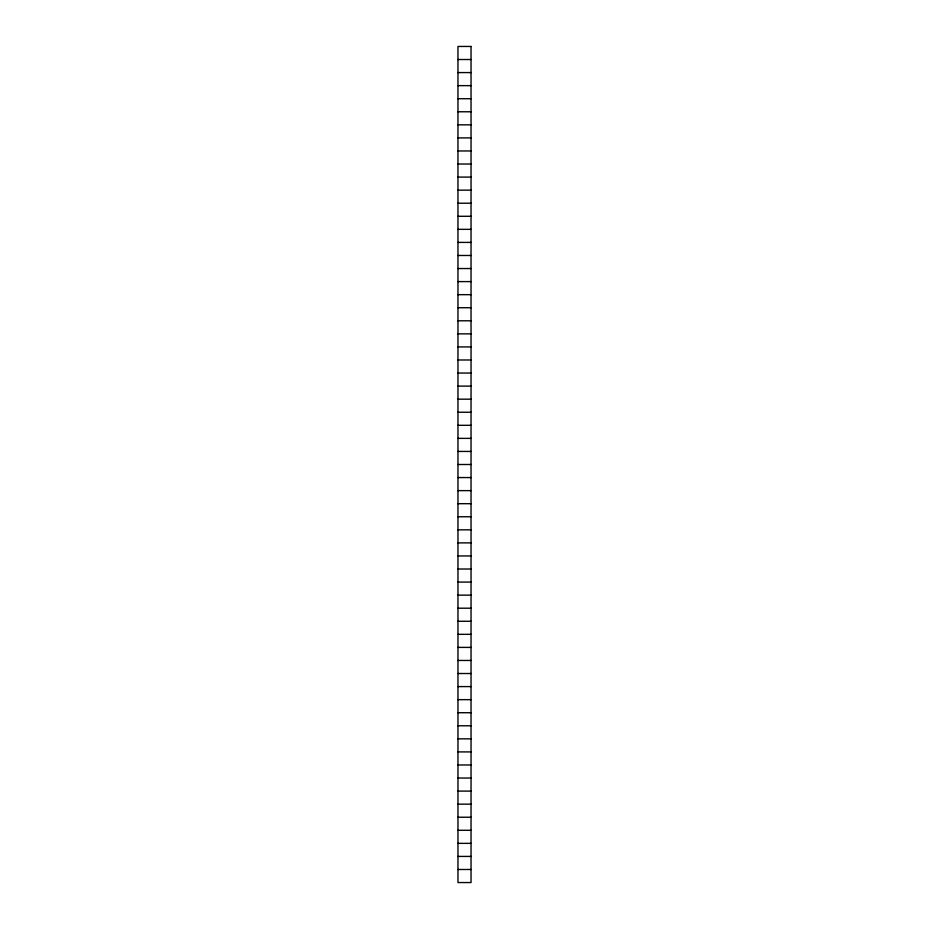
<?xml version="1.0" encoding="UTF-8"?>
<svg xmlns="http://www.w3.org/2000/svg" width="929" height="929" viewBox="0 0 929 929"><rect width="100%" height="100%" fill="white"/><g stroke="black" fill="none" stroke-linecap="round" stroke-linejoin="round"><path stroke-width="1.39" d="M457.974 59.514L471.026 59.514M457.974 72.578L471.038 72.578M457.974 85.642L471.038 85.642M457.974 98.706L471.038 98.706M457.974 111.77L471.038 111.77M457.974 124.834L471.038 124.834M457.974 137.898L471.038 137.898M457.974 150.962L471.038 150.962M457.974 164.027L471.038 164.027M457.974 177.091L471.038 177.091M457.974 190.155L471.038 190.155M457.974 203.219L471.038 203.219M457.974 216.283L471.038 216.283M457.974 229.347L471.038 229.347M457.974 242.411L471.038 242.411M457.974 255.475L471.038 255.475M457.974 268.539L471.038 268.539M457.974 281.603L471.038 281.603M457.974 294.667L471.038 294.667M457.974 307.731L471.038 307.731M457.974 320.795L471.038 320.795M457.974 333.859L471.038 333.859M457.974 346.923L471.038 346.923M457.974 359.987L471.038 359.987M457.974 373.052L471.038 373.052M457.974 386.116L471.038 386.116M457.974 399.18L471.038 399.18M457.974 412.244L471.038 412.244M457.974 425.308L471.038 425.308M457.974 438.372L471.038 438.372M457.974 451.436L471.038 451.436M457.974 464.5L471.038 464.5M457.974 477.564L471.038 477.564M457.974 490.628L471.038 490.628M457.974 503.692L471.038 503.692M457.974 516.756L471.038 516.756M457.974 529.82L471.038 529.82M457.974 542.884L471.038 542.884M457.974 555.948L471.038 555.948M457.974 569.012L471.038 569.012M457.974 582.077L471.038 582.077M457.974 595.141L471.038 595.141M457.974 608.205L471.038 608.205M457.974 621.269L471.038 621.269M457.974 634.333L471.038 634.333M457.974 647.397L471.038 647.397M457.974 660.461L471.038 660.461M457.974 673.525L471.038 673.525M457.974 686.589L471.038 686.589M457.974 699.653L471.038 699.653M457.974 712.717L471.038 712.717M457.974 725.781L471.038 725.781M457.974 738.845L471.038 738.845M457.974 751.909L471.038 751.909M457.974 764.973L471.038 764.973M457.974 778.037L471.038 778.037M457.974 791.102L471.038 791.102M457.974 804.166L471.038 804.166M457.974 817.23L471.038 817.23M457.974 830.294L471.038 830.294M457.974 843.358L471.038 843.358M457.974 856.422L471.038 856.422M457.974 869.486L471.038 869.486M471.038 46.45L457.962 46.45L457.974 882.55L471.038 882.55L471.038 46.45"/></g></svg>
